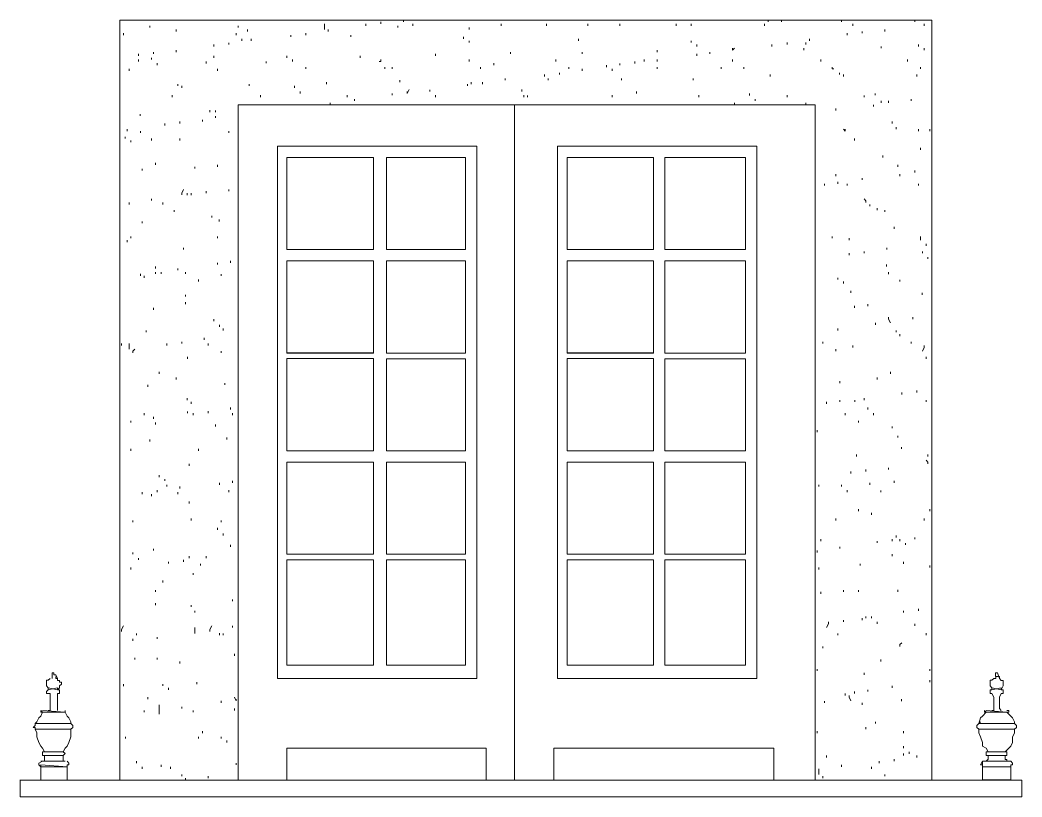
# Model space of a CAD drawing. Header units: millimetres. Extents: x -84511 to -57795, y -17083 to -534.
# Drawn here: x -76572 to -74545, y -7780 to -6209 of the extents above; entities that cross this region are included whole.
import ezdxf

# ---------------------------------------------------------------- set-up
doc = ezdxf.new("R2010")
doc.units = ezdxf.units.MM
doc.layers.add('A-POR-___-___-EXI', color=250, linetype='Continuous', lineweight=25)

msp = doc.modelspace()

# ---------------------------------------------------------------- linework, layer by layer
at = {"layer": 'A-POR-___-___-EXI', "color": 18, "lineweight": 9}
for p, q in [((-76309.3, -6224.7), (-76309.3, -6220.9)), ((-76130.5, -6224.7), (-76130.5, -6220.9)), ((-75872, -6220.9), (-75872, -6217.1)), ((-75841.6, -6217.1), (-75841.6, -6213.3)), ((-75807.4, -6224.6), (-75807.4, -6220.9)), ((-75796, -6213.3), (-75796, -6209.4)), ((-75776.9, -6220.9), (-75776.9, -6217.1)), ((-75598.1, -6220.9), (-75598.1, -6217.1)), ((-75506.9, -6220.9), (-75506.9, -6217.1)), ((-75423.1, -6220.9), (-75423.1, -6217.1)), ((-75358.5, -6220.9), (-75358.5, -6217.1)), ((-75244.5, -6220.9), (-75244.5, -6217.1)), ((-75213.9, -6220.9), (-75213.9, -6217.1)), ((-75065.7, -6220.9), (-75065.7, -6217.1)), ((-75058, -6213.3), (-75058, -6209.5)), ((-75031.4, -6213.3), (-75031.4, -6209.5)), ((-74909.6, -6213.3), (-74909.6, -6209.5)), ((-74886.9, -6220.9), (-74886.9, -6217.1)), ((-74761.3, -6213.3), (-74761.3, -6209.5)), ((-74742.3, -6220.8), (-74742.3, -6217.1)), ((-76362.6, -6240), (-76362.6, -6236.1)), ((-76256.1, -6232.3), (-76256.1, -6228.5)), ((-76134.4, -6240), (-76134.4, -6236.1)), ((-76111.7, -6232.3), (-76111.7, -6228.5)), ((-76024.2, -6243.7), (-76024.2, -6239.9)), ((-75993.7, -6239.9), (-75993.7, -6236.1)), ((-75948.1, -6232.3), (-75948.1, -6228.6)), ((-75902.4, -6243.7), (-75902.4, -6240)), ((-75674.2, -6247.5), (-75674.2, -6243.7)), ((-75662.8, -6228.5), (-75662.8, -6224.6)), ((-74898.2, -6240), (-74898.2, -6236.1)), ((-74867.8, -6236.1), (-74867.8, -6232.3)), ((-74822.2, -6232.3), (-74822.2, -6228.5)), ((-76179.9, -6262.7), (-76179.9, -6258.9)), ((-76149.6, -6258.9), (-76149.6, -6255.2)), ((-76122.9, -6251.3), (-76122.9, -6247.5)), ((-76104.1, -6251.4), (-76104.1, -6247.5)), ((-75662.9, -6255.1), (-75662.9, -6251.3)), ((-75442.1, -6251.3), (-75442.1, -6247.5)), ((-75214, -6255.1), (-75214, -6251.3)), ((-75202.6, -6262.8), (-75202.6, -6259)), ((-75050.4, -6262.8), (-75050.4, -6258.9)), ((-75019.9, -6258.9), (-75019.9, -6255.1)), ((-74982, -6259), (-74982, -6255.1)), ((-74974.3, -6251.3), (-74974.3, -6247.5)), ((-74829.7, -6266.6), (-74829.7, -6262.7)), ((-74753.7, -6262.8), (-74753.7, -6259)), ((-76332.1, -6281.7), (-76332.1, -6278)), ((-76301.7, -6278), (-76301.7, -6274.2)), ((-76256, -6274.2), (-76256, -6270.4)), ((-76180, -6285.6), (-76180, -6281.7)), ((-76031.8, -6285.6), (-76031.8, -6281.7)), ((-75883.5, -6285.6), (-75883.5, -6281.7)), ((-75731.3, -6281.7), (-75731.3, -6277.9)), ((-75579.2, -6277.9), (-75579.2, -6274.1)), ((-75434.5, -6277.9), (-75434.5, -6274.1)), ((-75282.5, -6274.1), (-75282.5, -6270.4)), ((-75202.6, -6281.8), (-75202.6, -6277.9)), ((-75175.9, -6277.9), (-75175.9, -6274.1)), ((-74985.7, -6270.4), (-74985.7, -6266.6)), ((-74742.3, -6270.3), (-74742.3, -6266.6)), ((-76332.2, -6293.2), (-76332.2, -6289.4)), ((-76305.5, -6289.4), (-76305.5, -6285.6)), ((-76294, -6300.8), (-76294, -6296.9)), ((-76195.2, -6297), (-76195.2, -6293.2)), ((-76073.6, -6296.9), (-76073.6, -6293.1)), ((-76020.4, -6293.2), (-76020.4, -6289.3)), ((-75993.8, -6308.3), (-75993.8, -6304.6)), ((-75834, -6308.4), (-75834, -6304.6)), ((-75818.8, -6308.3), (-75818.8, -6304.6)), ((-75662.8, -6293.2), (-75662.8, -6289.3)), ((-75640, -6308.3), (-75640, -6304.6)), ((-75613.4, -6300.8), (-75613.4, -6296.9)), ((-75487.9, -6293.2), (-75487.9, -6289.3)), ((-75461.2, -6308.3), (-75461.2, -6304.6)), ((-75385.2, -6304.6), (-75385.2, -6300.8)), ((-75358.5, -6300.8), (-75358.5, -6297)), ((-75328, -6297), (-75328, -6293.2)), ((-75309.1, -6293.2), (-75309.1, -6289.3)), ((-75282.4, -6293.2), (-75282.4, -6289.3)), ((-75282.4, -6308.3), (-75282.4, -6304.6)), ((-75153.1, -6308.4), (-75153.1, -6304.6)), ((-75130.3, -6293.2), (-75130.3, -6289.3)), ((-75107.5, -6308.3), (-75107.5, -6304.6)), ((-74951.5, -6293.2), (-74951.5, -6289.3)), ((-74776.5, -6293.2), (-74776.5, -6289.3)), ((-74749.9, -6308.3), (-74749.9, -6304.6)), ((-76351.1, -6312.1), (-76351.1, -6308.3)), ((-76172.3, -6312.1), (-76172.3, -6308.3)), ((-75510.6, -6323.6), (-75510.6, -6319.8)), ((-75480.2, -6319.8), (-75480.2, -6316)), ((-75434.6, -6312.2), (-75434.6, -6308.3)), ((-75373.7, -6312.2), (-75373.7, -6308.4)), ((-75054.3, -6323.5), (-75054.3, -6319.8)), ((-74913.5, -6319.7), (-74913.5, -6316)), ((-74905.8, -6323.5), (-74905.8, -6319.8)), ((-74757.5, -6323.5), (-74757.5, -6319.8)), ((-76252.3, -6342.6), (-76252.3, -6338.8)), ((-76244.6, -6346.4), (-76244.6, -6342.6)), ((-76107.9, -6342.6), (-76107.9, -6338.8)), ((-76016.6, -6346.4), (-76016.6, -6342.6)), ((-75951.9, -6338.8), (-75951.9, -6335)), ((-75803.6, -6335), (-75803.6, -6331.2)), ((-75666.6, -6342.6), (-75666.6, -6338.8)), ((-75659.1, -6338.8), (-75659.1, -6335)), ((-75636.2, -6338.8), (-75636.2, -6335)), ((-75590.5, -6331.1), (-75590.5, -6327.4)), ((-75503.1, -6331.2), (-75503.1, -6327.4)), ((-75354.8, -6331.2), (-75354.8, -6327.4)), ((-75210.1, -6331.2), (-75210.1, -6327.4)), ((-76263.7, -6365.4), (-76263.7, -6361.6)), ((-76085, -6365.4), (-76085, -6361.6)), ((-76005.1, -6357.8), (-76005.1, -6354)), ((-75910, -6365.4), (-75910, -6361.6)), ((-75818.8, -6361.6), (-75818.8, -6357.8)), ((-75742.7, -6354.1), (-75742.7, -6350.3)), ((-75731.3, -6365.4), (-75731.3, -6361.6)), ((-75556.3, -6354), (-75556.3, -6350.2)), ((-75552.5, -6365.4), (-75552.5, -6361.6)), ((-75544.9, -6365.5), (-75544.9, -6361.7)), ((-75373.7, -6365.4), (-75373.7, -6361.6)), ((-75324.3, -6357.8), (-75324.3, -6354)), ((-75198.7, -6365.4), (-75198.7, -6361.6)), ((-75096, -6361.7), (-75096, -6357.8)), ((-75019.9, -6365.4), (-75019.9, -6361.6)), ((-74864.1, -6365.5), (-74864.1, -6361.7)), ((-74841.3, -6361.6), (-74841.3, -6357.9)), ((-75944.3, -6380.7), (-75944.3, -6376.9)), ((-75894.8, -6373.1), (-75894.8, -6369.2)), ((-75126.5, -6380.6), (-75126.5, -6376.8)), ((-75084.7, -6373), (-75084.7, -6369.2)), ((-74981.9, -6380.6), (-74981.9, -6376.8)), ((-74845, -6384.5), (-74845, -6380.6)), ((-74829.7, -6376.8), (-74829.7, -6373.1)), ((-74814.5, -6376.8), (-74814.5, -6373)), ((-74768.9, -6373), (-74768.9, -6369.3)), ((-76328.4, -6403.4), (-76328.4, -6399.6)), ((-76187.6, -6395.8), (-76187.6, -6392)), ((-76176.2, -6395.9), (-76176.2, -6392.1)), ((-76176.2, -6407.3), (-76176.2, -6403.5)), ((-74921.1, -6392.1), (-74921.1, -6388.3)), ((-76278.8, -6422.5), (-76278.8, -6418.7)), ((-76248.5, -6418.7), (-76248.5, -6414.9)), ((-76202.7, -6414.9), (-76202.7, -6411)), ((-74807, -6418.6), (-74807, -6414.9)), ((-76358.8, -6449.1), (-76358.8, -6445.3)), ((-76354.9, -6433.9), (-76354.9, -6430.2)), ((-76328.3, -6437.7), (-76328.3, -6433.8)), ((-76149.5, -6437.7), (-76149.5, -6433.8)), ((-74799.4, -6430.1), (-74799.4, -6426.3)), ((-74753.8, -6433.9), (-74753.8, -6430.1)), ((-74730.9, -6433.8), (-74730.9, -6430.1)), ((-76347.3, -6456.7), (-76347.3, -6452.9)), ((-76305.5, -6453), (-76305.5, -6449.1)), ((-76248.5, -6452.9), (-76248.5, -6449.2)), ((-74883.1, -6453), (-74883.1, -6449.1)), ((-74826, -6487.2), (-74826, -6483.3)), ((-74749.9, -6471.9), (-74749.9, -6468.1)), ((-76297.9, -6502.4), (-76297.9, -6498.5)), ((-76218.1, -6509.9), (-76218.1, -6506.2)), ((-76172.4, -6506.1), (-76172.4, -6502.3)), ((-74795.5, -6506.2), (-74795.5, -6502.4)), ((-76324.5, -6513.8), (-76324.5, -6510)), ((-74921.1, -6525.2), (-74921.1, -6521.3)), ((-74791.7, -6525.2), (-74791.7, -6521.3)), ((-74761.4, -6517.6), (-74761.4, -6513.8)), ((-74943.9, -6544.3), (-74943.9, -6540.4)), ((-74917.2, -6540.4), (-74917.2, -6536.6)), ((-74898.3, -6544.2), (-74898.3, -6540.4)), ((-74867.8, -6532.8), (-74867.8, -6529)), ((-74753.8, -6544.2), (-74753.8, -6540.4)), ((-76233.3, -6563.3), (-76233.3, -6559.4)), ((-76225.6, -6563.3), (-76225.6, -6559.4)), ((-76195.1, -6559.4), (-76195.1, -6555.6)), ((-76149.5, -6555.6), (-76149.5, -6551.8)), ((-76351.1, -6582.2), (-76351.1, -6578.4)), ((-76305.5, -6574.6), (-76305.5, -6570.9)), ((-76282.7, -6582.3), (-76282.7, -6578.4)), ((-74852.6, -6586.1), (-74852.6, -6582.3)), ((-76259.9, -6597.4), (-76259.9, -6593.7)), ((-76183.8, -6608.9), (-76183.8, -6605.1)), ((-74837.4, -6593.6), (-74837.4, -6589.8)), ((-74822.2, -6597.5), (-74822.2, -6593.7)), ((-76324.5, -6620.3), (-76324.5, -6616.5)), ((-76168.6, -6616.5), (-76168.6, -6612.7)), ((-74803.2, -6631.7), (-74803.2, -6627.9)), ((-76347.3, -6650.7), (-76347.3, -6646.9)), ((-76172.3, -6650.7), (-76172.3, -6646.9)), ((-74928.7, -6650.7), (-74928.7, -6646.9)), ((-76355, -6658.3), (-76355, -6654.5)), ((-74894.5, -6654.5), (-74894.5, -6650.7)), ((-74738.4, -6666), (-74738.4, -6662.1)), ((-76240.8, -6673.6), (-76240.8, -6669.8)), ((-74894.4, -6685), (-74894.4, -6681.1)), ((-74864, -6681.1), (-74864, -6677.3)), ((-74818.3, -6673.5), (-74818.3, -6669.8)), ((-74746.1, -6681.1), (-74746.1, -6677.3)), ((-74734.8, -6692.6), (-74734.8, -6688.8)), ((-76297.9, -6711.6), (-76297.9, -6707.8)), ((-76172.3, -6703.9), (-76172.3, -6700.1)), ((-76145.7, -6700.1), (-76145.7, -6696.4)), ((-74818.4, -6707.7), (-74818.4, -6703.9)), ((-76328.3, -6726.8), (-76328.3, -6722.9)), ((-76320.7, -6730.6), (-76320.7, -6726.7)), ((-76297.8, -6722.9), (-76297.8, -6719.2)), ((-76286.5, -6722.9), (-76286.5, -6719.1)), ((-76252.2, -6715.4), (-76252.2, -6711.6)), ((-76237, -6722.9), (-76237, -6719.2)), ((-76164.7, -6726.7), (-76164.7, -6723)), ((-74814.6, -6723), (-74814.6, -6719.2)), ((-76210.4, -6738.2), (-76210.4, -6734.4)), ((-74917.2, -6734.4), (-74917.2, -6730.6)), ((-74905.9, -6742.1), (-74905.9, -6738.2)), ((-74791.8, -6738.2), (-74791.8, -6734.5)), ((-76237.1, -6768.7), (-76237.1, -6764.9)), ((-74890.6, -6761), (-74890.6, -6757.2)), ((-74746.2, -6764.8), (-74746.2, -6761)), ((-76237, -6783.8), (-76237, -6780)), ((-74883.1, -6791.4), (-74883.1, -6787.6)), ((-74856.5, -6787.7), (-74856.5, -6783.9)), ((-76301.7, -6795.3), (-76301.7, -6791.5)), ((-74765.1, -6814.3), (-74765.1, -6810.5)), ((-76180, -6818.1), (-76180, -6814.3)), ((-76168.5, -6829.5), (-76168.5, -6825.7)), ((-74841.2, -6825.6), (-74841.2, -6821.9)), ((-76316.9, -6840.9), (-76316.9, -6837.1)), ((-76160.9, -6837.1), (-76160.9, -6833.3)), ((-74917.2, -6837.1), (-74917.2, -6833.3)), ((-74799.4, -6840.9), (-74799.4, -6837.1)), ((-74791.7, -6848.5), (-74791.7, -6844.6)), ((-76366.4, -6867.6), (-76366.4, -6863.8)), ((-76275, -6867.6), (-76275, -6863.7)), ((-76244.6, -6863.7), (-76244.6, -6859.9)), ((-76199, -6856.1), (-76199, -6852.3)), ((-76191.4, -6867.6), (-76191.4, -6863.8)), ((-74947.7, -6863.7), (-74947.7, -6860)), ((-74886.9, -6871.3), (-74886.9, -6867.5)), ((-74768.9, -6863.7), (-74768.9, -6860)), ((-76233.2, -6894.2), (-76233.2, -6890.4)), ((-76164.8, -6882.7), (-76164.8, -6878.9)), ((-74921, -6879), (-74921, -6875.1)), ((-74738.5, -6894.2), (-74738.5, -6890.4)), ((-74963, -6901.7), (-74963, -6897.9)), ((-76290.3, -6924.5), (-76290.3, -6920.7)), ((-76256, -6936), (-76256, -6932.2)), ((-74837.4, -6936.1), (-74837.4, -6932.2)), ((-74810.8, -6924.6), (-74810.8, -6920.8)), ((-76313.1, -6951.3), (-76313.1, -6947.4)), ((-76157.2, -6947.4), (-76157.2, -6943.6)), ((-74913.4, -6943.7), (-74913.4, -6939.8)), ((-74787.9, -6966.5), (-74787.9, -6962.6)), ((-74757.6, -6962.6), (-74757.6, -6958.8)), ((-76233.3, -6977.8), (-76233.3, -6974)), ((-76225.6, -6985.5), (-76225.6, -6981.6)), ((-76145.7, -6996.9), (-76145.7, -6993.1)), ((-74940, -6985.4), (-74940, -6981.6)), ((-74913.4, -6981.6), (-74913.4, -6977.8)), ((-74883, -6981.7), (-74883, -6977.9)), ((-74864, -6977.8), (-74864, -6974.1)), ((-74856.5, -6996.8), (-74856.5, -6993.1)), ((-74738.5, -6981.7), (-74738.5, -6977.9)), ((-76320.6, -7008.3), (-76320.6, -7004.4)), ((-76301.7, -7015.9), (-76301.7, -7012.1)), ((-76233.2, -7004.4), (-76233.2, -7000.7)), ((-76221.8, -7008.3), (-76221.8, -7004.4)), ((-76191.3, -7004.4), (-76191.3, -7000.6)), ((-76142, -7008.3), (-76142, -7004.4)), ((-74902, -7008.3), (-74902, -7004.5)), ((-74845, -7008.3), (-74845, -7004.4)), ((-76347.3, -7023.5), (-76347.3, -7019.7)), ((-76297.8, -7027.3), (-76297.8, -7023.4)), ((-76176.2, -7031.1), (-76176.2, -7027.3)), ((-74875.4, -7023.5), (-74875.4, -7019.7)), ((-74807, -7035), (-74807, -7031.1)), ((-76153.4, -7057.7), (-76153.4, -7053.9)), ((-74959.1, -7042.5), (-74959.1, -7038.6)), ((-74795.5, -7053.9), (-74795.5, -7050.1)), ((-76309.2, -7061.5), (-76309.2, -7057.7)), ((-74788, -7076.7), (-74788, -7072.9)), ((-76347.3, -7080.5), (-76347.3, -7076.7)), ((-76210.4, -7080.5), (-76210.4, -7076.7)), ((-74879.2, -7091.9), (-74879.2, -7088.1)), ((-74734.7, -7091.9), (-74734.7, -7088.1)), ((-76229.5, -7110.9), (-76229.5, -7107.1)), ((-74814.5, -7118.6), (-74814.5, -7114.8)), ((-74727.1, -7114.8), (-74727.1, -7111)), ((-76290.3, -7133.8), (-76290.3, -7130)), ((-74890.6, -7126.1), (-74890.6, -7122.4)), ((-74860.3, -7122.4), (-74860.3, -7118.6)), ((-76278.9, -7141.4), (-76278.9, -7137.6)), ((-76275, -7152.8), (-76275, -7149)), ((-76248.4, -7156.6), (-76248.4, -7152.8)), ((-76168.5, -7149.1), (-76168.5, -7145.2)), ((-76141.9, -7145.2), (-76141.9, -7141.4)), ((-74955.3, -7152.8), (-74955.3, -7149)), ((-74909.7, -7152.8), (-74909.7, -7149)), ((-74852.6, -7149), (-74852.6, -7145.2)), ((-74803.1, -7145.2), (-74803.1, -7141.4)), ((-76324.5, -7168.1), (-76324.5, -7164.2)), ((-76305.5, -7171.9), (-76305.5, -7168)), ((-76294, -7164.2), (-76294, -7160.4)), ((-76252.2, -7168.1), (-76252.2, -7164.2)), ((-76149.6, -7164.2), (-76149.6, -7160.4)), ((-74898.3, -7164.2), (-74898.3, -7160.4)), ((-74829.8, -7164.2), (-74829.8, -7160.5)), ((-76229.4, -7187.1), (-76229.4, -7183.2)), ((-74875.4, -7202.3), (-74875.4, -7198.4)), ((-74848.8, -7209.9), (-74848.8, -7206)), ((-74730.9, -7202.3), (-74730.9, -7198.4)), ((-76343.6, -7225), (-76343.6, -7221.3)), ((-76225.6, -7221.3), (-76225.6, -7217.5)), ((-76172.3, -7240.3), (-76172.3, -7236.5)), ((-76164.8, -7225), (-76164.8, -7221.3)), ((-74921, -7221.3), (-74921, -7217.4)), ((-74742.4, -7221.3), (-74742.4, -7217.4)), ((-76161, -7251.7), (-76161, -7247.8)), ((-74799.3, -7255.5), (-74799.3, -7251.7)), ((-74761.4, -7259.3), (-74761.4, -7255.5)), ((-76145.7, -7274.6), (-76145.7, -7270.7)), ((-74951.5, -7263.1), (-74951.5, -7259.4)), ((-74913.4, -7278.3), (-74913.4, -7274.6)), ((-74837.5, -7266.9), (-74837.5, -7263.1)), ((-74807, -7263.1), (-74807, -7259.3)), ((-74791.7, -7263.1), (-74791.7, -7259.3)), ((-74780.4, -7270.8), (-74780.4, -7267)), ((-76343.5, -7289.8), (-76343.5, -7285.9)), ((-76332.1, -7301.1), (-76332.1, -7297.4)), ((-76301.7, -7282.1), (-76301.7, -7278.4)), ((-76229.4, -7297.4), (-76229.4, -7293.6)), ((-76195.1, -7297.4), (-76195.1, -7293.6)), ((-74959.2, -7285.9), (-74959.2, -7282.1)), ((-74807, -7293.5), (-74807, -7289.7)), ((-76347.3, -7320.2), (-76347.3, -7316.4)), ((-76271.2, -7308.7), (-76271.2, -7304.9)), ((-76240.9, -7304.9), (-76240.9, -7301.1)), ((-76206.6, -7312.6), (-76206.6, -7308.8)), ((-74963, -7308.8), (-74963, -7305)), ((-74955.3, -7320.2), (-74955.3, -7316.4)), ((-74871.7, -7312.5), (-74871.7, -7308.8)), ((-74784.2, -7308.8), (-74784.2, -7305)), ((-74730.9, -7316.4), (-74730.9, -7312.6)), ((-76221.8, -7331.5), (-76221.8, -7327.8)), ((-76282.7, -7346.9), (-76282.7, -7343)), ((-76297.8, -7365.8), (-76297.8, -7362)), ((-74951.5, -7369.6), (-74951.5, -7365.8)), ((-74905.9, -7365.8), (-74905.9, -7362)), ((-74875.4, -7365.8), (-74875.4, -7362.1)), ((-74795.6, -7365.8), (-74795.6, -7361.9)), ((-76297.9, -7392.4), (-76297.9, -7388.6)), ((-76225.6, -7396.3), (-76225.6, -7392.5)), ((-76141.9, -7384.8), (-76141.9, -7381)), ((-76218, -7407.6), (-76218, -7403.8)), ((-74867.9, -7422.9), (-74867.9, -7419)), ((-74860.3, -7419.1), (-74860.3, -7415.3)), ((-74848.8, -7419.1), (-74848.8, -7415.3)), ((-74784.2, -7407.6), (-74784.2, -7403.8)), ((-74753.7, -7403.8), (-74753.7, -7400.1)), ((-76141.9, -7438.1), (-76141.9, -7434.3)), ((-74905.9, -7426.6), (-74905.9, -7422.9)), ((-74837.5, -7430.5), (-74837.5, -7426.6)), ((-74761.4, -7434.3), (-74761.4, -7430.5)), ((-76335.9, -7453.3), (-76335.9, -7449.6)), ((-76294, -7460.9), (-76294, -7457.1)), ((-76168.5, -7453.3), (-76168.5, -7449.4)), ((-76161, -7453.3), (-76161, -7449.6)), ((-74917.2, -7453.3), (-74917.2, -7449.6)), ((-74738.5, -7453.3), (-74738.5, -7449.5)), ((-76343.5, -7464.7), (-76343.5, -7460.9)), ((-74947.8, -7479.9), (-74947.8, -7476.1)), ((-76339.8, -7502.7), (-76339.8, -7498.9)), ((-76294.1, -7502.8), (-76294.1, -7499)), ((-76138.1, -7495.2), (-76138.1, -7491.3)), ((-76248.4, -7510.4), (-76248.4, -7506.5)), ((-74829.8, -7506.5), (-74829.8, -7502.7)), ((-74959.2, -7525.5), (-74959.2, -7521.8)), ((-74864, -7533.2), (-74864, -7529.4)), ((-74730.9, -7525.5), (-74730.9, -7521.8)), ((-76514.7, -7563.6), (-76514.7, -7559.8)), ((-76362.5, -7556.1), (-76362.5, -7552.2)), ((-76282.7, -7556), (-76282.7, -7552.2)), ((-76271.2, -7563.6), (-76271.2, -7559.8)), ((-76214.2, -7552.2), (-76214.2, -7548.4)), ((-74807, -7559.8), (-74807, -7556)), ((-74730.9, -7548.4), (-74730.9, -7544.6)), ((-74605.4, -7563.6), (-74605.4, -7559.8)), ((-76313.1, -7582.6), (-76313.1, -7578.8)), ((-74963, -7578.8), (-74963, -7575.1)), ((-74902.1, -7575), (-74902.1, -7571.3)), ((-74883.1, -7571.3), (-74883.1, -7567.4)), ((-74856.4, -7567.4), (-74856.4, -7563.6)), ((-76244.6, -7601.7), (-76244.6, -7597.9)), ((-76164.7, -7590.2), (-76164.7, -7586.4)), ((-76138.1, -7605.5), (-76138.1, -7601.7)), ((-74943.9, -7590.2), (-74943.9, -7586.5)), ((-74867.8, -7594.1), (-74867.8, -7590.3)), ((-74788, -7586.5), (-74788, -7582.7)), ((-76320.7, -7609.2), (-76320.7, -7605.4)), ((-76221.8, -7609.2), (-76221.8, -7605.4)), ((-74860.2, -7643.4), (-74860.2, -7639.6)), ((-74841.2, -7632.1), (-74841.2, -7628.2)), ((-76358.7, -7662.5), (-76358.7, -7658.7)), ((-76210.4, -7662.5), (-76210.4, -7658.7)), ((-76202.8, -7651.2), (-76202.8, -7647.3)), ((-76164.7, -7662.5), (-76164.7, -7658.7)), ((-74959.1, -7651.2), (-74959.1, -7647.3)), ((-74784.2, -7651.2), (-74784.2, -7647.3)), ((-76153.3, -7670.2), (-76153.3, -7666.3)), ((-74784.2, -7681.5), (-74784.2, -7677.7)), ((-74940.1, -7700.5), (-74940.1, -7696.7)), ((-74784.1, -7696.7), (-74784.1, -7692.9)), ((-74772.7, -7693), (-74772.7, -7689.1)), ((-74757.6, -7700.6), (-74757.6, -7696.8)), ((-76335.9, -7712), (-76335.9, -7708.1)), ((-76324.5, -7723.4), (-76324.5, -7719.6)), ((-76286.4, -7719.6), (-76286.4, -7715.7)), ((-76267.5, -7723.4), (-76267.5, -7719.6)), ((-76134.3, -7715.7), (-76134.3, -7711.9)), ((-74909.7, -7719.6), (-74909.7, -7715.8)), ((-74848.8, -7723.4), (-74848.8, -7719.6)), ((-74833.6, -7711.9), (-74833.6, -7708.1)), ((-74803.2, -7708.1), (-74803.2, -7704.3)), ((-76244.6, -7738.6), (-76244.6, -7734.8)), ((-76237.1, -7746.2), (-76237.1, -7742.4)), ((-76191.3, -7742.4), (-76191.3, -7738.6)), ((-74947.7, -7742.4), (-74947.7, -7738.6)), ((-74822.2, -7738.6), (-74822.2, -7734.8))]:
    msp.add_line(p, q, dxfattribs=at)
at = {"layer": 'A-POR-___-___-EXI', "color": 18, "lineweight": 9, "flags": 128}
for points in [[(-74727.1, -7746.2), (-74727.1, -6209.5), (-76370.1, -6209.5), (-74727.1, -6209.5), (-74727.1, -7746.2)], [(-75955.7, -6228.5), (-75955.7, -6224.6), (-75955.7, -6217.1)], [(-75126.5, -6266.6), (-75130.3, -6270.4), (-75130.3, -6266.6)], [(-75845.3, -6293.1), (-75841.6, -6293.2), (-75841.6, -6289.3)], [(-74924.9, -6308.4), (-74928.7, -6308.3), (-74928.7, -6304.6)], [(-75784.6, -6350.2), (-75788.3, -6357.8), (-75788.3, -6354.1)], [(-74963, -7746.2), (-74963, -6380.7), (-76130.5, -6380.7), (-74963, -6380.7), (-74963, -7746.2)], [(-74905.9, -6430.1), (-74902.1, -6433.9), (-74902.1, -6430.1)], [(-75830.2, -6673.6), (-75670.4, -6673.6), (-75670.4, -6487.2), (-75830.2, -6487.2), (-75670.4, -6487.2), (-75670.4, -6673.6), (-75830.2, -6673.6), (-75830.2, -6487.1), (-75830.2, -6673.6)], [(-75290, -6673.6), (-75290, -6487.1), (-75465, -6487.1), (-75465, -6673.5), (-75290.1, -6673.5), (-75465, -6673.5), (-75465, -6487.1), (-75290.1, -6487.1), (-75290.1, -6673.6)], [(-76244.6, -6563.2), (-76244.6, -6559.4), (-76240.8, -6551.8)], [(-74860.2, -6578.5), (-74860.2, -6574.7), (-74864, -6570.8)], [(-74750, -6654.5), (-74750, -6650.7), (-74749.9, -6646.9)], [(-75856.8, -6882.7), (-76031.8, -6882.7), (-76031.8, -6696.3), (-75856.8, -6696.3), (-75856.8, -6882.8), (-76031.8, -6882.8), (-76031.8, -6696.3), (-75856.8, -6696.3), (-75856.8, -6882.8)], [(-75290.1, -6696.4), (-75290.1, -6882.8), (-75465, -6882.8), (-75465, -6696.3), (-75290.1, -6696.3), (-75290.1, -6882.7), (-75465, -6882.7), (-75465, -6696.3), (-75290.1, -6696.3)], [(-75267.2, -6882.7), (-75267.2, -6696.4), (-75267.2, -6882.8), (-75103.7, -6882.8), (-75103.7, -6696.4), (-75267.2, -6696.4), (-75103.7, -6696.4), (-75103.7, -6882.8), (-75267.2, -6882.8)], [(-74810.8, -6821.9), (-74814.6, -6814.2), (-74814.6, -6810.4)], [(-76351.1, -6875.1), (-76351.1, -6871.4), (-76351.1, -6863.8)], [(-74746.1, -6879), (-74742.3, -6871.3), (-74742.3, -6867.5)], [(-76343.6, -6882.7), (-76343.6, -6878.9), (-76339.8, -6875.1)], [(-75830.2, -7080.5), (-75830.2, -6894.2), (-75830.2, -7080.6), (-75670.4, -7080.6), (-75670.4, -6894.2), (-75830.2, -6894.2), (-75670.4, -6894.2), (-75670.4, -7080.6), (-75830.2, -7080.6)], [(-75856.8, -7103.4), (-75856.8, -7289.8), (-75856.8, -7103.3), (-76031.8, -7103.3), (-76031.8, -7289.7), (-75856.8, -7289.7), (-76031.8, -7289.7), (-76031.8, -7103.3), (-75856.8, -7103.3)], [(-75290.1, -7289.7), (-75465, -7289.7), (-75465, -7103.3), (-75290.1, -7103.3), (-75290.1, -7289.7), (-75465, -7289.7), (-75465, -7103.3), (-75290.1, -7103.3), (-75290.1, -7289.8)], [(-74734.7, -7107.1), (-74734.7, -7103.3), (-74738.5, -7099.5)], [(-75856.8, -7301.2), (-75856.8, -7514.2), (-75856.8, -7301.1), (-76031.8, -7301.1), (-76031.8, -7514.2), (-75856.8, -7514.2), (-76031.8, -7514.2), (-76031.8, -7301.1), (-75856.8, -7301.1)], [(-75290.1, -7514.2), (-75465, -7514.2), (-75465, -7301.1), (-75290.1, -7301.1), (-75290.1, -7514.2), (-75465, -7514.2), (-75465, -7301.1), (-75290.1, -7301.1), (-75290.1, -7514.2)], [(-76366.3, -7445.7), (-76366.3, -7441.9), (-76362.6, -7434.3)], [(-76217.9, -7449.6), (-76218, -7441.9), (-76218, -7438.1)], [(-76187.6, -7445.7), (-76187.6, -7441.9), (-76183.8, -7434.3)], [(-74940.2, -7438.1), (-74936.3, -7430.4), (-74936.3, -7426.6)], [(-74791.8, -7476.1), (-74791.8, -7472.3), (-74787.9, -7468.6)], [(-76510.9, -7540.8), (-76514.7, -7544.6), (-76518.5, -7544.6), (-76518.5, -7555.9), (-76514.7, -7559.8), (-76495.7, -7563.6), (-76495.7, -7559.8), (-76514.7, -7563.6), (-76518.5, -7567.4), (-76518.5, -7571.3), (-76510.9, -7571.2), (-76510.9, -7578.8), (-76510.9, -7601.6), (-76510.9, -7605.5), (-76514.7, -7605.5)], [(-76495.7, -7605.5), (-76495.7, -7601.6), (-76495.7, -7578.9), (-76495.7, -7571.2), (-76491.9, -7571.2), (-76491.9, -7563.6), (-76495.7, -7563.6), (-76491.9, -7559.8), (-76491.9, -7556), (-76488, -7552.2), (-76488, -7548.3), (-76491.9, -7548.3), (-76491.9, -7544.7), (-76495.7, -7544.7), (-76495.7, -7540.8), (-76499.5, -7533.2), (-76503.3, -7533.2), (-76503.3, -7529.3), (-76507.1, -7529.3), (-76507.1, -7537), (-76507.1, -7540.8), (-76507.1, -7537)], [(-76499.5, -7537), (-76499.5, -7540.8), (-76495.7, -7540.8)], [(-74590.1, -7540.8), (-74590.1, -7537), (-74597.7, -7537), (-74597.7, -7540.8), (-74601.6, -7540.8), (-74605.4, -7544.6), (-74609.2, -7544.6), (-74609.2, -7555.9), (-74605.4, -7559.8), (-74586.4, -7563.6), (-74586.4, -7559.8), (-74605.4, -7563.6), (-74609.2, -7563.6), (-74609.2, -7571.3), (-74605.4, -7571.2), (-74601.6, -7578.8), (-74601.6, -7601.6), (-74601.6, -7605.5), (-74605.4, -7605.5)], [(-74586.4, -7605.5), (-74590.2, -7601.6), (-74590.2, -7578.9), (-74586.4, -7571.2), (-74582.6, -7571.2), (-74582.6, -7563.6), (-74586.4, -7563.6), (-74582.5, -7556), (-74582.5, -7544.7), (-74586.4, -7544.7), (-74590.2, -7540.8), (-74594, -7529.3), (-74597.8, -7529.3), (-74597.8, -7537)], [(-76138.2, -7578.8), (-76134.3, -7586.4), (-76134.3, -7582.6)], [(-74890.6, -7586.4), (-74894.4, -7578.8), (-74894.4, -7575.1)], [(-76290.3, -7613), (-76290.3, -7609.2), (-76290.3, -7601.7), (-76290.3, -7594.1)], [(-76469, -7643.6), (-76541.3, -7643.6), (-76541.3, -7639.7), (-76545.1, -7639.7), (-76541.3, -7635.9), (-76541.3, -7632.1), (-76537.5, -7628.3), (-76533.7, -7620.6), (-76529.9, -7616.9), (-76526.2, -7609.3), (-76529.9, -7605.5), (-76529.9, -7609.3), (-76526.1, -7609.3), (-76480.5, -7609.3), (-76526.1, -7605.5)], [(-76469.1, -7632.1), (-76469.1, -7628.3), (-76472.9, -7620.6), (-76476.7, -7616.9), (-76480.5, -7609.3), (-76480.5, -7605.4)], [(-74616.7, -7605.5), (-74574.9, -7609.3), (-74616.8, -7609.3), (-74620.6, -7609.3), (-74620.6, -7605.5), (-74616.8, -7609.3), (-74624.4, -7616.9), (-74628.2, -7620.6), (-74632, -7632.1), (-74628.2, -7628.3), (-74635.8, -7635.9), (-74635.8, -7639.7), (-74632, -7643.5)], [(-74632, -7632.1), (-74559.7, -7632.1), (-74559.7, -7628.3), (-74563.6, -7620.6), (-74567.4, -7616.9), (-74574.9, -7609.3), (-74571.1, -7609.3), (-74571.1, -7605.4), (-74574.9, -7605.4)], [(-76484.3, -7689.1), (-76480.4, -7681.5), (-76476.6, -7677.7), (-76472.8, -7670.2), (-76469.1, -7658.7), (-76469.1, -7643.5), (-76465.2, -7639.7), (-76465.2, -7635.9), (-76469.1, -7632), (-76541.4, -7632)], [(-74578.7, -7689.1), (-74571.1, -7681.5), (-74567.3, -7677.7), (-74563.6, -7670.2), (-74563.6, -7658.7), (-74559.8, -7651.2), (-74559.8, -7643.5), (-74555.9, -7639.7), (-74555.9, -7635.9), (-74559.7, -7632)], [(-76541.3, -7643.5), (-76537.5, -7651.1), (-76537.5, -7658.7), (-76533.7, -7670.1), (-76529.9, -7677.8), (-76526.2, -7681.5), (-76522.3, -7689.1), (-76526.1, -7689.1), (-76526.1, -7696.8), (-76522.3, -7696.8)], [(-74559.8, -7643.6), (-74632, -7643.6), (-74632, -7651.1), (-74628.2, -7658.7), (-74624.4, -7670.1), (-74624.4, -7677.8), (-74616.8, -7681.5), (-74613, -7689.1), (-74616.8, -7689.1), (-74616.8, -7696.8), (-74613, -7696.8)], [(-75628.6, -7746.2), (-75628.6, -7681.6), (-76031.8, -7681.6), (-76031.8, -7746.2), (-76031.8, -7681.6), (-75628.6, -7681.6), (-75628.6, -7746.2)], [(-75491.6, -7681.5), (-75491.6, -7746.1), (-75491.6, -7681.5), (-75046.7, -7681.5), (-75491.6, -7681.5)], [(-76476.7, -7708.1), (-76472.8, -7711.9), (-76472.8, -7715.7), (-76476.7, -7715.8), (-76476.7, -7719.6), (-76476.6, -7746.2), (-76529.9, -7746.2), (-76529.9, -7719.6), (-76533.7, -7715.8), (-76533.7, -7712), (-76526.1, -7708.2), (-76522.3, -7708.2), (-76522.3, -7696.7), (-76484.3, -7696.7)], [(-76522.3, -7689.2), (-76484.3, -7689.1), (-76480.4, -7692.9), (-76484.3, -7696.8), (-76484.3, -7708.2), (-76480.4, -7708.2), (-76529.9, -7708.2)], [(-74616.8, -7708.2), (-74613, -7704.3), (-74613, -7696.7), (-74578.8, -7696.7)], [(-74612.9, -7689.2), (-74578.7, -7689.1), (-74574.9, -7689.1), (-74574.9, -7696.8), (-74578.7, -7696.8), (-74578.7, -7704.4), (-74574.9, -7704.4), (-74574.9, -7708.2)], [(-76530, -7719.6), (-76530, -7715.8), (-76476.6, -7719.6), (-76529.9, -7719.6)], [(-74955.3, -7734.8), (-74955.3, -7727.2), (-74955.3, -7723.4)], [(-74624.4, -7719.6), (-74567.3, -7719.6), (-74624.4, -7719.6), (-74624.4, -7715.8), (-74624.4, -7708.2), (-74628.2, -7715.8), (-74624.4, -7715.8), (-74624.4, -7746.1), (-74567.3, -7746.1), (-74567.3, -7719.6), (-74567.3, -7715.8), (-74563.5, -7715.7), (-74563.5, -7711.9), (-74567.3, -7708.1), (-74624.4, -7708.1)], [(-74544.6, -7780.4), (-76571.8, -7780.4), (-74544.6, -7780.4), (-74544.6, -7746.2), (-76571.8, -7746.2), (-74544.6, -7746.2), (-74544.6, -7780.4)]]:
    msp.add_lwpolyline(points, dxfattribs=at)
for points in [[(-76370.1, -7746.2), (-76370.1, -6209.5)], [(-76130.5, -7746.2), (-76130.5, -6380.7)], [(-75571.5, -7746.2), (-75571.5, -6380.7)], [(-75647.6, -7540.8), (-75647.6, -6464.4), (-76050.8, -6464.4), (-76050.8, -7540.8), (-75647.6, -7540.8), (-75647.6, -6464.4), (-76050.8, -6464.4), (-76050.8, -7540.8)], [(-75080.8, -7540.8), (-75080.8, -6464.4), (-75484, -6464.4), (-75484, -7540.8), (-75080.8, -7540.8), (-75080.8, -6464.4), (-75484, -6464.4), (-75484, -7540.8)], [(-75856.8, -6487.1), (-76031.8, -6487.1), (-76031.8, -6673.5), (-75856.8, -6673.5), (-75856.8, -6487.1), (-75856.8, -6673.6), (-76031.8, -6673.6), (-76031.8, -6487.1)], [(-75267.2, -6673.6), (-75267.2, -6487.2), (-75267.2, -6673.6), (-75103.7, -6673.6), (-75103.7, -6487.2), (-75267.2, -6487.2), (-75103.7, -6487.2), (-75103.7, -6673.6)], [(-75830.2, -6882.8), (-75830.2, -6696.4), (-75830.2, -6882.8), (-75670.4, -6882.8), (-75670.4, -6696.4), (-75830.2, -6696.4), (-75670.4, -6696.4), (-75670.4, -6882.8)], [(-75856.8, -7080.5), (-75856.8, -6894.1), (-76031.8, -6894.1), (-76031.8, -7080.5), (-75856.8, -7080.5), (-75856.8, -6894.1), (-76031.8, -6894.1), (-76031.8, -7080.5)], [(-75290.1, -7080.5), (-75465, -7080.5), (-75465, -6894.1), (-75290.1, -6894.1), (-75290.1, -7080.5), (-75290.1, -6894.1), (-75465, -6894.1), (-75465, -7080.5)], [(-75267.2, -7080.6), (-75103.7, -7080.6), (-75103.7, -6894.2), (-75267.2, -6894.2), (-75267.2, -7080.6), (-75267.2, -6894.2), (-75103.7, -6894.2), (-75103.7, -7080.6)], [(-75830.2, -7289.8), (-75830.2, -7103.4), (-75830.2, -7289.8), (-75670.4, -7289.8), (-75670.4, -7103.4), (-75830.2, -7103.4), (-75670.4, -7103.4), (-75670.4, -7289.8)], [(-75267.2, -7289.8), (-75267.2, -7103.4), (-75267.2, -7289.8), (-75103.7, -7289.8), (-75103.7, -7103.4), (-75267.2, -7103.4), (-75103.7, -7103.4), (-75103.7, -7289.8)], [(-75830.2, -7514.2), (-75670.4, -7514.2), (-75670.4, -7301.1), (-75830.2, -7301.1), (-75670.5, -7301.1), (-75670.5, -7514.2), (-75830.2, -7514.2), (-75830.2, -7301.2)], [(-75103.7, -7301.2), (-75267.2, -7301.2), (-75267.2, -7514.2), (-75103.7, -7514.2), (-75103.7, -7301.2), (-75103.7, -7514.2), (-75267.2, -7514.2), (-75267.2, -7301.2)], [(-75046.6, -7681.5), (-75046.6, -7746.1)], [(-76571.8, -7746.1), (-76571.8, -7780.4)]]:
    msp.add_lwpolyline(points, close=True, dxfattribs=at)

doc.saveas('drawing.dxf')
